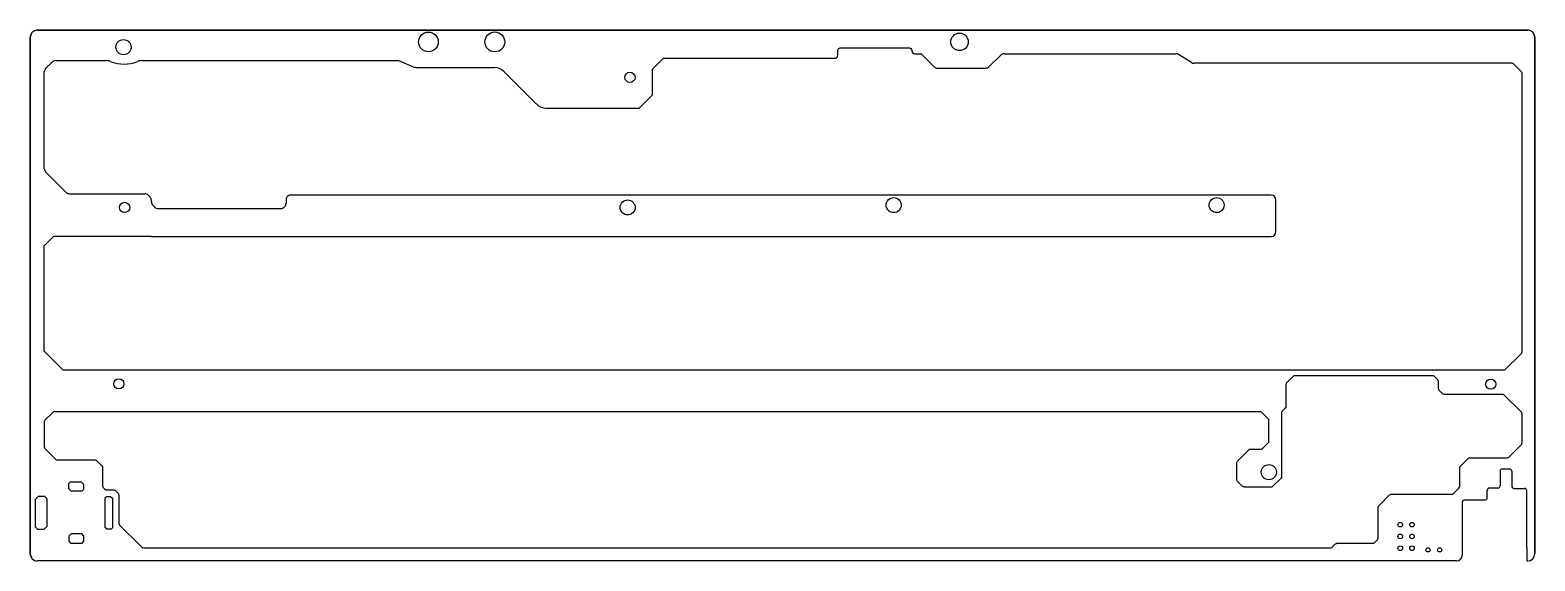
# Model space of a CAD drawing. Header units: millimetres. Extents: x 62 to 386, y 92 to 206.
import ezdxf

# ---------------------------------------------------------------- set-up
doc = ezdxf.new("R2010")
doc.units = ezdxf.units.MM
doc.layers.get('0').update_dxf_attribs({"linetype": 'CONTINUOUS'})

msp = doc.modelspace()

# ---------------------------------------------------------------- linework, layer by layer
for p, q in [((61.9, 204.84), (61.9, 93.72)), ((61.9, 93.73), (61.9, 204.83)), ((384.16, 206.43), (63.49, 206.43)), ((63.5, 206.43), (384.15, 206.43)), ((385.75, 93.72), (385.75, 204.84)), ((385.75, 204.84), (385.75, 111.96)), ((385.75, 204.83), (385.75, 93.73)), ((235.68, 202.02), (235.68, 200.85)), ((251.2, 202.52), (236.18, 202.52)), ((251.7, 201.85), (251.7, 202.02)), ((252.2, 201.35), (253.49, 201.35)), ((253.77, 201.23), (256.64, 198.36)), ((268.32, 198.57), (270.78, 201.03)), ((271.56, 201.35), (308.52, 201.35)), ((311.83, 199.44), (309.05, 201.19)), ((66.66, 199.55), (65.25, 198.14)), ((67.37, 199.85), (78.22, 199.85)), ((86.04, 199.85), (140.83, 199.85)), ((144.3, 198.54), (141.62, 199.69)), ((145.09, 198.38), (161.72, 198.38)), ((195.84, 198), (198.19, 200.35)), ((195.84, 192.46), (195.84, 198)), ((198.19, 200.35), (235.18, 200.35)), ((256.92, 198.25), (267.54, 198.25)), ((380.8, 199.28), (312.37, 199.28)), ((381.15, 199.14), (382.86, 197.43)), ((64.96, 176.61), (64.96, 197.43)), ((163.91, 197.47), (170.84, 190.53)), ((383.01, 137.16), (383.01, 197.08)), ((193, 189.63), (195.84, 192.46)), ((173.04, 189.63), (193, 189.63)), ((69.66, 171.49), (65.25, 175.91)), ((70.37, 171.2), (86.59, 171.2)), ((87.29, 170.91), (87.71, 170.49)), ((88, 169.41), (88, 169.78)), ((88.71, 168.29), (88.29, 168.71)), ((116.56, 168.29), (116.69, 168.43)), ((116.98, 169.92), (116.98, 169.13)), ((117.23, 170.58), (117.28, 170.63)), ((329, 170.87), (117.94, 170.87)), ((330, 163), (330, 169.87)), ((89.41, 168), (115.85, 168)), ((66.96, 162), (64.96, 160)), ((88, 162), (66.96, 162)), ((88, 162), (329, 162)), ((64.96, 137.26), (64.96, 160)), ((68.96, 133.26), (64.96, 137.26)), ((382.86, 136.81), (379.45, 133.4)), ((68.96, 133.26), (332.17, 133.26)), ((332.17, 133.26), (370.01, 133.26)), ((370.01, 133.26), (379.1, 133.26)), ((378.26, 111.46), (378.26, 108.32)), ((378.76, 111.96), (380.25, 111.96)), ((380.75, 111.46), (380.75, 108.25)), ((385.75, 95), (385.75, 111.96)), ((375.5, 105.77), (375.5, 107.32)), ((377.76, 107.82), (376, 107.82)), ((381.25, 107.75), (383.5, 107.75)), ((384, 95), (384, 107.25)), ((370.13, 104.77), (370.13, 93.38)), ((370.63, 105.27), (375, 105.27)), ((343, 95.93), (344.41, 95.93)), ((384, 95), (384, 92.13)), ((385.75, 93.72), (385.75, 95)), ((368.88, 92.13), (63.49, 92.13)), ((384, 92.13), (384.25, 92.13))]:
    msp.add_line(p, q)
msp.add_lwpolyline([(352, 97.03), (352, 103.64, -0.198912), (352.15, 104), (354.49, 106.34, -0.198912), (354.85, 106.49), (367.88, 106.49, 0.198912), (368.23, 106.64), (369.41, 107.82, 0.198912), (369.56, 108.17), (369.56, 112.38), (371.38, 114.2, -0.198912), (371.73, 114.35), (379.8, 114.35, 0.198912), (380.15, 114.49), (382.86, 117.2, 0.198912), (383.01, 117.55), (383.01, 123.79, 0.198912), (382.86, 124.15), (379.15, 127.85, 0.198912), (378.8, 128), (370, 128), (366.21, 128, -0.198912), (365.85, 128.15), (365.15, 128.85, -0.198912), (365, 129.21), (365, 130.79, 0.198912), (364.85, 131.15), (364.15, 131.85, 0.198912), (363.79, 132), (334.08, 132, 0.198912), (333.72, 131.85), (332.31, 130.45, 0.198912), (332.17, 130.09), (332.17, 125.4, -0.198912), (332.02, 125.05), (331.36, 124.39, 0.198912), (331.22, 124.04), (331.22, 110.26, -0.198912), (331.07, 109.91), (329.31, 108.15, -0.198912), (328.95, 108), (323.41, 108, -0.198912), (322.7, 108.29), (321.73, 109.26, -0.198912), (321.62, 109.53), (321.62, 113.32, -0.198912), (321.73, 113.6), (324.21, 116.08, -0.198912), (324.49, 116.19), (326.84, 116.19, 0.198912), (327.11, 116.31), (328.35, 117.55, 0.198912), (328.5, 117.9), (328.5, 122.4, 0.198912), (328.35, 122.75), (327.01, 124.1, 0.198912), (326.66, 124.24), (67.11, 124.24, 0.198912), (66.76, 124.1), (65.1, 122.44, 0.198912), (64.96, 122.09), (64.96, 116.67, 0.198912), (65.1, 116.32), (67.4, 114.01, 0.198912), (67.76, 113.87), (75.86, 113.87, -0.198912), (76.21, 113.72), (77.36, 112.57, -0.198912), (77.51, 112.21), (77.51, 108.28, 0.198912), (77.66, 107.93), (78.02, 107.57, 0.198912), (78.37, 107.42), (79.92, 107.42, -0.198912), (80.27, 107.27), (80.85, 106.69, -0.198912), (81, 106.34), (81, 100.21, 0.198912), (81.15, 99.85), (85.63, 95.37, 0.198912), (86.69, 94.93), (341.79, 94.93, 0.198912), (342.15, 95.08), (342.85, 95.79, -0.198912), (343.21, 95.93), (348.45, 95.93), (350.9, 95.93, 0.198912), (351.26, 96.08), (351.85, 96.68, 0.198912)], format="xyb", close=True)
for points in [[(70.58, 109.17), (72.88, 109.17), (73.38, 108.67), (73.38, 107.54), (73.01, 107.17), (70.71, 107.17), (70.21, 107.67), (70.21, 108.79)], [(65.08, 106), (63.64, 106), (63, 105.36), (63, 99.48), (63.48, 99), (64.92, 99), (65.56, 99.64), (65.56, 105.52)], [(78.33, 106), (79.22, 106), (79.61, 105.61), (79.61, 99.29), (79.32, 99), (78.43, 99), (78.03, 99.39), (78.03, 105.7)], [(73, 97.97), (70.71, 97.97), (70.21, 97.47), (70.21, 96.35), (70.58, 95.97), (73.13, 95.97), (73.5, 96.35), (73.5, 97.47)]]:
    msp.add_lwpolyline(points, close=True)
for centre, radius in [((82, 202.75), 1.63), ((147.63, 203.89), 2.12), ((161.92, 203.89), 2.13), ((261.92, 203.89), 1.88), ((191, 196.25), 1.1), ((191, 196.25), 1.1), ((82.25, 168.25), 1.1), ((82.25, 168.25), 1.1), ((190.5, 168.25), 1.62), ((247.75, 168.75), 1.63), ((317.25, 168.75), 1.62), ((81, 130.25), 1.1), ((81, 130.25), 1.1), ((376.24, 130.18), 1.1), ((376.24, 130.18), 1.1), ((328.5, 111.25), 1.63), ((356.76, 99.94), 0.5), ((359.3, 99.94), 0.5), ((356.76, 97.4), 0.5), ((359.3, 97.4), 0.5), ((356.76, 94.86), 0.5), ((359.3, 94.86), 0.5), ((362.73, 94.51), 0.45), ((365.27, 94.51), 0.45)]:
    msp.add_circle(centre, radius)
for centre, radius, start, end in [((63.49, 204.84), 1.59, 90, 180), ((63.5, 204.83), 1.6, 90, 180), ((384.15, 204.83), 1.6, 0, 90), ((384.16, 204.84), 1.59, 0, 90), ((235.18, 200.85), 0.5, -90, 0), ((236.18, 202.02), 0.5, 90, 180), ((251.2, 202.02), 0.5, 0, 90), ((252.2, 201.85), 0.5, 180, 270), ((253.49, 200.95), 0.4, 45, 90), ((271.56, 200.25), 1.1, 90, 135), ((308.52, 200.35), 1, 57.7445, 90), ((65.96, 197.43), 1, 135, 180), ((67.37, 198.85), 1, 90, 135), ((78.22, 196.75), 3.1, 68.2511, 90), ((82.13, 206.55), 7.45, 248.2511, 291.7489), ((86.04, 196.75), 3.1, 90, 111.7489), ((140.83, 197.85), 2, 66.8553, 90), ((145.09, 200.38), 2, 246.8553, 270), ((161.72, 195.28), 3.1, 45, 90), ((256.92, 198.65), 0.4, 225, 270), ((267.54, 199.35), 1.1, 270, 315), ((312.37, 200.28), 1, 237.7445, 270), ((380.8, 198.78), 0.5, 45, 90), ((382.51, 197.08), 0.5, 0, 45), ((173.04, 192.73), 3.1, 225, 270), ((65.96, 176.61), 1, 180, 225), ((70.37, 172.2), 1, 225, 270), ((86.59, 170.2), 1, 45, 90), ((87, 169.78), 1, 0, 45), ((89, 169.41), 1, 180, 225), ((115.98, 169.13), 1, -45, 0), ((117.98, 169.92), 1, 135, 180), ((117.94, 169.87), 1, 90, 135), ((329, 169.87), 1, 0, 90), ((89.41, 169), 1, 225, 270), ((115.85, 169), 1, 270, 315), ((329, 163), 1, -90, 0), ((382.51, 137.16), 0.5, -45, 0), ((379.1, 133.76), 0.5, 270, 315), ((378.76, 111.46), 0.5, 90, 180), ((380.25, 111.46), 0.5, 0, 90), ((376, 107.32), 0.5, 90, 180), ((377.76, 108.32), 0.5, -90, 0), ((381.25, 108.25), 0.5, 180, 270), ((383.5, 107.25), 0.5, 0, 90), ((370.63, 104.77), 0.5, 90, 180), ((375, 105.77), 0.5, -90, 0), ((63.5, 93.73), 1.6, 180, 270), ((63.49, 93.72), 1.59, 180, 270), ((368.88, 93.38), 1.25, -90, 0), ((384.16, 93.72), 1.59, 270, 360)]:
    msp.add_arc(centre, radius, start, end)

doc.saveas('drawing.dxf')
